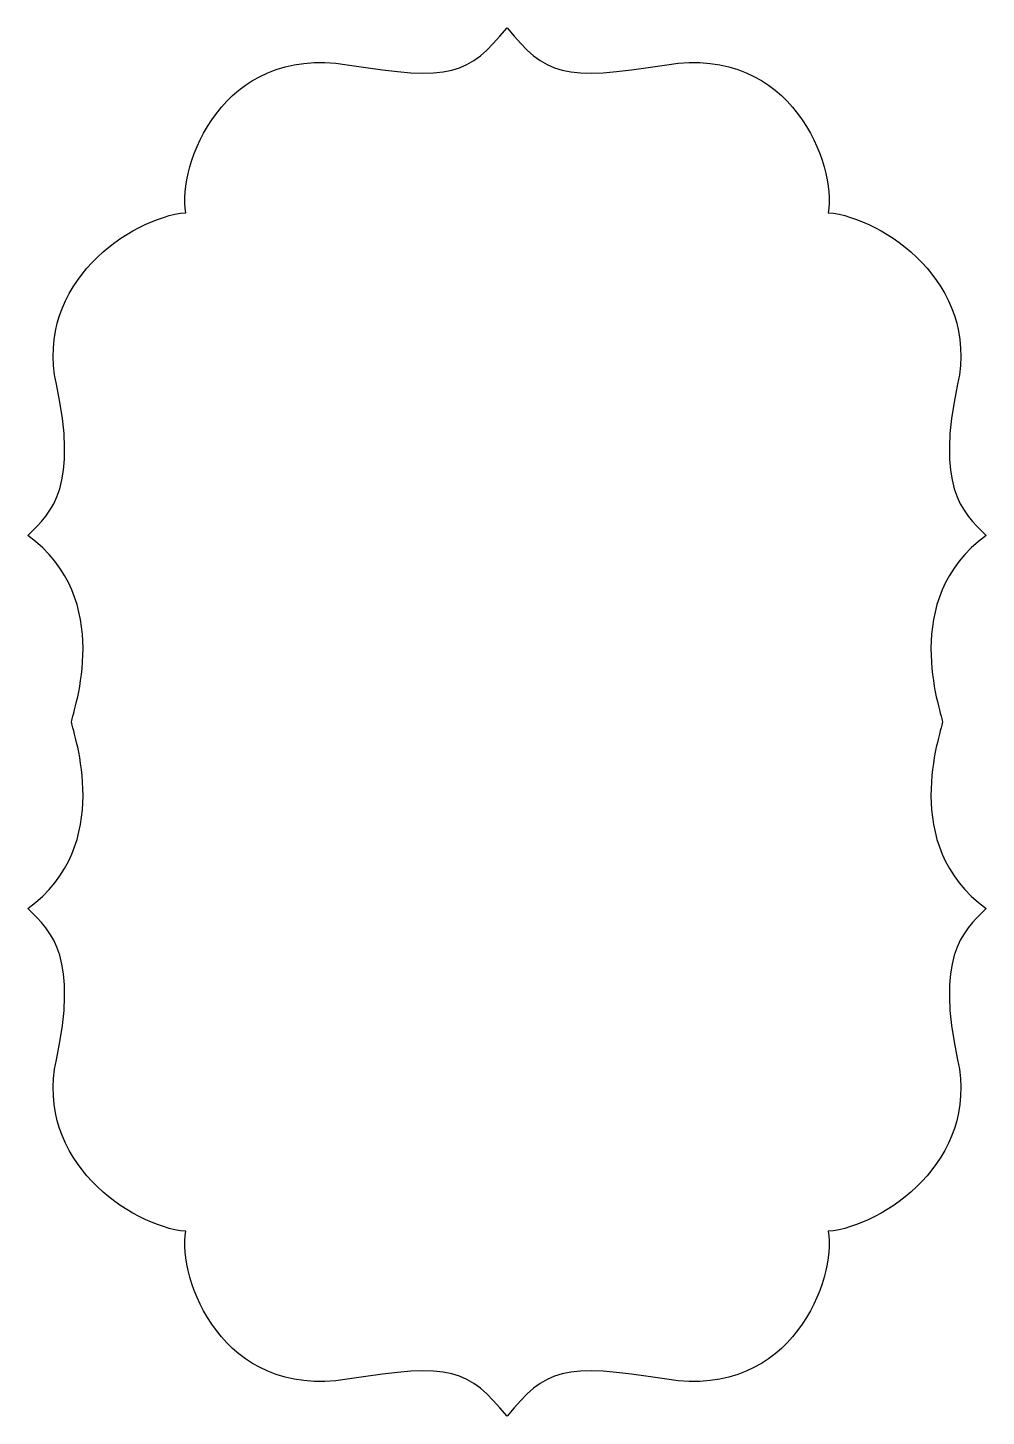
# Model space of a CAD drawing. Header units: centimetres. Extents: x -5.8 to 9.2, y -10.9 to 10.9.
import ezdxf

# ---------------------------------------------------------------- set-up
doc = ezdxf.new("R2010")
doc.units = ezdxf.units.CM
doc.header["$MEASUREMENT"] = 0
doc.layers.add('Camada 1', color=7, linetype='Continuous')

msp = doc.modelspace()

# ---------------------------------------------------------------- linework, layer by layer
at = {"layer": 'Camada 1'}
msp.add_open_spline([(8.55926, 0.01322), (8.5328, 0.19843), (7.87134, 1.94468), (9.24718, 2.9501), (9.24718, 2.9501), (8.8503, 3.32052), (8.45343, 3.74385), (8.79739, 5.33135), (8.79739, 5.33135), (9.14135, 6.91885), (7.63322, 7.95073), (6.7601, 8.0301), (6.7601, 8.0301), (6.89239, 8.77093), (6.1932, 10.67667), (4.2201, 10.35843), (4.2201, 10.35843), (2.57968, 10.09385), (2.3151, 10.19968), (1.70656, 10.94051), (1.70656, 10.94051), (1.09802, 10.19968), (0.83343, 10.09384), (-0.80698, 10.35843), (-0.80698, 10.35843), (-2.78008, 10.67667), (-3.47927, 8.77093), (-3.34698, 8.0301), (-3.34698, 8.0301), (-4.22011, 7.95072), (-5.72823, 6.91885), (-5.38427, 5.33135), (-5.38427, 5.33135), (-5.04031, 3.74385), (-5.43719, 3.32052), (-5.83406, 2.9501), (-5.83406, 2.9501), (-4.45823, 1.94468), (-5.11968, 0.19843), (-5.14614, 0.01322), (-5.14614, 0.01322), (-5.11968, -0.17199), (-4.45822, -1.91824), (-5.83406, -2.92366), (-5.83406, -2.92366), (-5.43718, -3.29408), (-5.04031, -3.71741), (-5.38427, -5.30491), (-5.38427, -5.30491), (-5.72823, -6.89241), (-4.2201, -7.92429), (-3.34698, -8.00366), (-3.34698, -8.00366), (-3.47927, -8.74449), (-2.78008, -10.65023), (-0.80698, -10.33199), (-0.80698, -10.33199), (0.83344, -10.06741), (1.09802, -10.17324), (1.70656, -10.91407), (1.70656, -10.91407), (2.3151, -10.17324), (2.57969, -10.0674), (4.2201, -10.33199), (4.2201, -10.33199), (6.1932, -10.65023), (6.89239, -8.74449), (6.7601, -8.00366), (6.7601, -8.00366), (7.63323, -7.92428), (9.14135, -6.89241), (8.79739, -5.30491), (8.79739, -5.30491), (8.45343, -3.71741), (8.85031, -3.29408), (9.24718, -2.92366), (9.24718, -2.92366), (7.87134, -1.91824), (8.5328, -0.17199), (8.55926, 0.01322)], degree=3, knots=[0, 0, 0, 0, 0.04761905, 0.04761905, 0.04761905, 0.04761905, 0.0952381, 0.0952381, 0.0952381, 0.0952381, 0.14285714, 0.14285714, 0.14285714, 0.14285714, 0.19047619, 0.19047619, 0.19047619, 0.19047619, 0.23809524, 0.23809524, 0.23809524, 0.23809524, 0.28571429, 0.28571429, 0.28571429, 0.28571429, 0.33333333, 0.33333333, 0.33333333, 0.33333333, 0.38095238, 0.38095238, 0.38095238, 0.38095238, 0.42857143, 0.42857143, 0.42857143, 0.42857143, 0.47619048, 0.47619048, 0.47619048, 0.47619048, 0.52380952, 0.52380952, 0.52380952, 0.52380952, 0.57142857, 0.57142857, 0.57142857, 0.57142857, 0.61904762, 0.61904762, 0.61904762, 0.61904762, 0.66666667, 0.66666667, 0.66666667, 0.66666667, 0.71428571, 0.71428571, 0.71428571, 0.71428571, 0.76190476, 0.76190476, 0.76190476, 0.76190476, 0.80952381, 0.80952381, 0.80952381, 0.80952381, 0.85714286, 0.85714286, 0.85714286, 0.85714286, 0.9047619, 0.9047619, 0.9047619, 0.9047619, 1, 1, 1, 1], dxfattribs=at)

doc.saveas('drawing.dxf')
